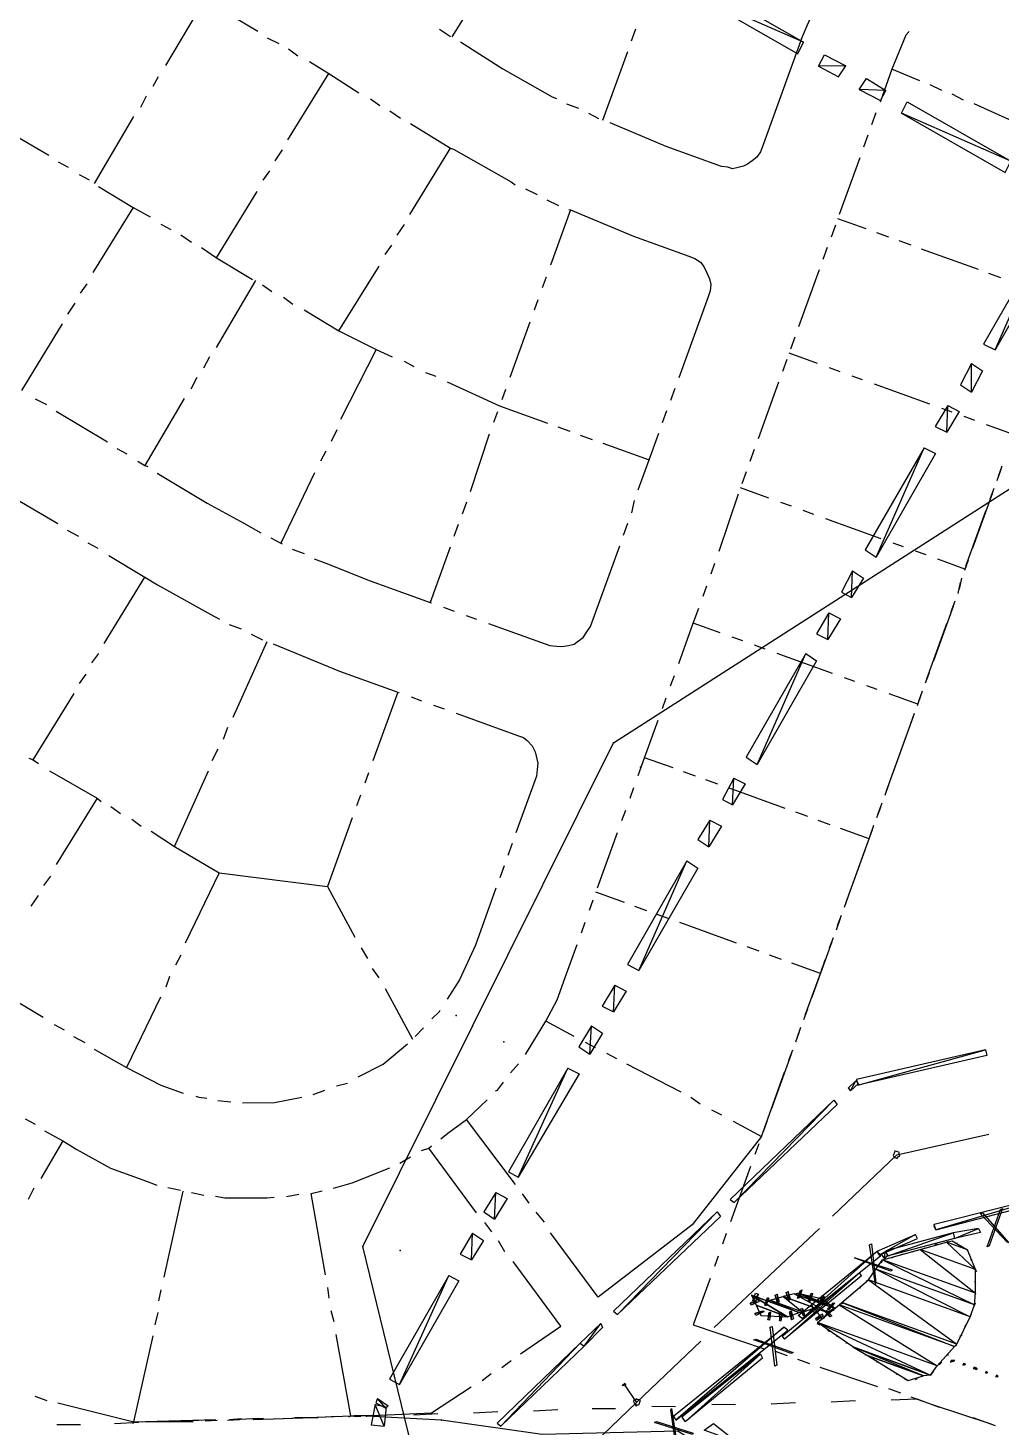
# Model space of a CAD drawing. Header units: feet. Extents: x 2484883 to 2491360, y 414166 to 419420.
# Drawn here: x 2488284 to 2488976, y 415565 to 416560 of the extents above; entities that cross this region are included whole.
import ezdxf

# ---------------------------------------------------------------- set-up
doc = ezdxf.new("R2010")
doc.units = ezdxf.units.FT
for name, color, linetype in [('CLEARING_LIMITS', 4, 'Continuous'), ('EXISTING_DETAIL', 9, 'Continuous'), ('LANDSCAPE_POND', 6, 'Continuous'), ('SANITARY_ALIGN', 1, 'Continuous'), ('SANITARY_CLEAR_ZONE', 6, 'Continuous'), ('SANITARY_OFFSET', 6, 'Continuous'), ('SILT_FENCE', 3, 'Continuous'), ('SILT_POINTS', 2, 'Continuous'), ('SITE_BASE', 8, 'Continuous'), ('WETLAND_EXPANSION', 1, 'Continuous'), ('WETLANDS', 5, 'Continuous')]:
    doc.layers.add(name, color=color, linetype=linetype)

msp = doc.modelspace()

# ---------------------------------------------------------------- linework, layer by layer
at = {"layer": 'CLEARING_LIMITS'}
for points in [[(2488835.84, 416550.32), (2488757.99, 416584.48), (2488762.13, 416592.61), (2488835.84, 416550.32)], [(2488831.7, 416542.19), (2488835.84, 416550.32), (2488757.99, 416584.48), (2488831.7, 416542.19)], [(2488865.83, 416533.46), (2488846.51, 416533.23), (2488850.65, 416541.36), (2488865.83, 416533.46)], [(2488860.63, 416525.72), (2488865.83, 416533.46), (2488846.51, 416533.23), (2488860.63, 416525.72)], [(2488894.37, 416515.93), (2488875.43, 416516.76), (2488880.63, 416524.5), (2488894.37, 416515.93)], [(2488890.62, 416508.87), (2488894.37, 416515.93), (2488875.43, 416516.76), (2488890.62, 416508.87)], [(2488983.27, 416465.74), (2488905.42, 416499.91), (2488909.56, 416508.03), (2488983.27, 416465.74)], [(2488979.13, 416457.62), (2488983.27, 416465.74), (2488905.42, 416499.91), (2488979.13, 416457.62)], [(2488963.9, 416335.63), (2488972.02, 416331.49), (2489006.18, 416409.35), (2488963.9, 416335.63)], [(2488972.02, 416331.49), (2489006.18, 416409.35), (2489014.31, 416405.21), (2488972.02, 416331.49)], [(2488947.42, 416306.71), (2488955.16, 416301.51), (2488955.32, 416321.9), (2488947.42, 416306.71)], [(2488955.16, 416301.51), (2488955.32, 416321.9), (2488963.06, 416316.69), (2488955.16, 416301.51)], [(2488929.5, 416277.11), (2488937.63, 416272.97), (2488938.46, 416291.91), (2488929.5, 416277.11)], [(2488937.63, 416272.97), (2488938.46, 416291.91), (2488946.59, 416287.77), (2488937.63, 416272.97)], [(2488879.7, 416189.27), (2488887.44, 416184.06), (2488921.61, 416261.92), (2488879.7, 416189.27)], [(2488887.44, 416184.06), (2488921.61, 416261.92), (2488929.73, 416257.78), (2488887.44, 416184.06)], [(2488862.85, 416159.28), (2488869.91, 416155.52), (2488870.74, 416174.47), (2488862.85, 416159.28)], [(2488869.91, 416155.52), (2488870.74, 416174.47), (2488878.48, 416169.26), (2488869.91, 416155.52)], [(2488844.93, 416129.68), (2488853.05, 416125.54), (2488853.89, 416144.48), (2488844.93, 416129.68)], [(2488853.05, 416125.54), (2488853.89, 416144.48), (2488862.01, 416140.34), (2488853.05, 416125.54)], [(2488795.13, 416041.84), (2488802.87, 416036.63), (2488837.42, 416115.55), (2488795.13, 416041.84)], [(2488802.87, 416036.63), (2488837.42, 416115.55), (2488845.16, 416110.35), (2488802.87, 416036.63)], [(2488778.27, 416011.85), (2488785.33, 416008.09), (2488786.17, 416027.04), (2488778.27, 416011.85)], [(2488785.33, 416008.09), (2488786.17, 416027.04), (2488794.29, 416022.9), (2488785.33, 416008.09)], [(2488760.73, 415983.31), (2488768.48, 415978.11), (2488769.31, 415997.05), (2488760.73, 415983.31)], [(2488768.48, 415978.11), (2488769.31, 415997.05), (2488777.44, 415992.91), (2488768.48, 415978.11)], [(2488710.55, 415894.41), (2488718.68, 415890.27), (2488752.84, 415968.12), (2488710.55, 415894.41)], [(2488718.68, 415890.27), (2488752.84, 415968.12), (2488760.58, 415962.92), (2488718.68, 415890.27)], [(2488692.63, 415864.8), (2488700.76, 415860.66), (2488701.59, 415879.61), (2488692.63, 415864.8)], [(2488700.76, 415860.66), (2488701.59, 415879.61), (2488709.72, 415875.47), (2488700.76, 415860.66)], [(2488676.16, 415835.88), (2488683.9, 415830.68), (2488685.12, 415850.68), (2488676.16, 415835.88)], [(2488683.9, 415830.68), (2488685.12, 415850.68), (2488692.86, 415845.48), (2488683.9, 415830.68)], [(2488625.97, 415746.98), (2488633.03, 415743.22), (2488668.26, 415820.69), (2488625.97, 415746.98)], [(2488633.03, 415743.22), (2488668.26, 415820.69), (2488676.39, 415816.55), (2488633.03, 415743.22)], [(2488608.44, 415718.44), (2488616.18, 415713.23), (2488617.01, 415732.18), (2488608.44, 415718.44)], [(2488616.18, 415713.23), (2488617.01, 415732.18), (2488625.14, 415728.04), (2488616.18, 415713.23)], [(2488591.58, 415688.45), (2488599.71, 415684.31), (2488600.54, 415703.25), (2488591.58, 415688.45)], [(2488599.71, 415684.31), (2488600.54, 415703.25), (2488608.28, 415698.05), (2488599.71, 415684.31)], [(2488541.4, 415599.55), (2488548.46, 415595.79), (2488583.69, 415673.26), (2488541.4, 415599.55)], [(2488548.46, 415595.79), (2488583.69, 415673.26), (2488590.75, 415669.51), (2488548.46, 415595.79)], [(2488531.67, 415582.62), (2488538.73, 415578.86), (2488532.82, 415585.81), (2488531.67, 415582.62)], [(2488538.73, 415578.86), (2488532.82, 415585.81), (2488540.56, 415580.61), (2488538.73, 415578.86)], [(2488528.41, 415566.96), (2488537.69, 415566.01), (2488531.28, 415581.56), (2488528.41, 415566.96)], [(2488537.69, 415566.01), (2488531.28, 415581.56), (2488539.11, 415579.93), (2488537.69, 415566.01)]]:
    msp.add_lwpolyline(points, dxfattribs=at)
at = {"layer": 'EXISTING_DETAIL'}
for p, q in [((2488614.94, 416601.33), (2488585.84, 416554.11)), ((2488382.45, 416533.83), (2488410.49, 416581.43)), ((2488411.17, 416579.98), (2488447.83, 416558.31)), ((2488577.03, 416559.7), (2488584.77, 416554.5)), ((2488713.5, 416551.26), (2488716.58, 416559.77)), ((2488454.51, 416553.49), (2488462.63, 416549.35)), ((2488469.7, 416545.59), (2488476.37, 416540.77)), ((2488693.12, 416494.88), (2488710.81, 416543.81)), ((2488918.52, 416522.83), (2488898.69, 416531.2)), ((2488373.49, 416519.03), (2488377.25, 416526.09)), ((2488469.14, 416480.84), (2488498.24, 416528.05)), ((2488934.09, 416516), (2488925.97, 416520.14)), ((2488364.53, 416504.23), (2488368.67, 416512.35)), ((2488527.84, 416510.13), (2488534.52, 416505.31)), ((2488949.66, 416509.17), (2488941.54, 416513.31)), ((2488541.58, 416501.56), (2488549.32, 416496.35)), ((2488667.29, 416506.62), (2488675.8, 416503.54)), ((2488682.86, 416499.79), (2488689.93, 416496.03)), ((2488884.46, 416491.85), (2488887.54, 416500.36)), ((2488996.38, 416488.67), (2488957.11, 416506.48)), ((2488331.68, 416449.96), (2488359.71, 416497.55)), ((2488878.69, 416475.89), (2488881.77, 416484.4)), ((2488460.18, 416466.04), (2488465.38, 416473.78)), ((2488555.82, 416427.85), (2488584.92, 416475.06)), ((2488305.95, 416465.27), (2488313.01, 416461.52)), ((2488861.39, 416428.02), (2488876, 416468.45)), ((2488320.75, 416456.31), (2488327.81, 416452.56)), ((2488451.6, 416452.3), (2488456.42, 416458.98)), ((2488418.36, 416396.96), (2488447.46, 416444.18)), ((2488638.22, 416446.17), (2488646.34, 416442.03)), ((2488359.16, 416432.8), (2488330.44, 416386.66)), ((2488653.41, 416438.27), (2488661.53, 416434.13)), ((2488670.04, 416431.06), (2488655.81, 416391.7)), ((2488378.89, 416420.86), (2488385.95, 416417.1)), ((2488546.86, 416413.05), (2488552.07, 416420.79)), ((2488855.62, 416412.07), (2488858.7, 416420.58)), ((2488880.44, 416417.53), (2488860.23, 416424.83)), ((2488393.02, 416413.35), (2488400.76, 416408.14)), ((2488896.4, 416411.76), (2488887.89, 416414.83)), ((2488538.29, 416399.31), (2488543.11, 416405.99)), ((2488849.85, 416396.11), (2488852.93, 416404.62)), ((2488912.36, 416405.99), (2488903.85, 416409.07)), ((2488960.22, 416388.68), (2488919.8, 416403.3)), ((2488446.23, 416380.88), (2488418.19, 416333.28)), ((2488652.73, 416383.19), (2488650.04, 416375.74)), ((2488832.54, 416348.25), (2488847.16, 416388.67)), ((2488976.18, 416382.91), (2488967.67, 416385.99)), ((2488326.3, 416378.53), (2488321.48, 416371.85)), ((2488451.16, 416377.89), (2488457.84, 416373.07)), ((2488317.73, 416364.79), (2488312.52, 416357.05)), ((2488465.96, 416368.93), (2488472.64, 416364.11)), ((2488646.97, 416367.23), (2488644.27, 416359.79)), ((2488641.2, 416351.28), (2488626.97, 416311.92)), ((2488308.77, 416349.99), (2488279.67, 416302.78)), ((2488826.77, 416332.29), (2488829.85, 416340.8)), ((2488531.94, 416331.85), (2488506.71, 416282.03)), ((2488413.37, 416326.6), (2488409.23, 416318.48)), ((2488551.76, 416323.48), (2488558.82, 416319.72)), ((2488821.01, 416316.33), (2488824.08, 416324.84)), ((2488845.83, 416321.79), (2488825.62, 416329.1)), ((2488404.41, 416311.8), (2488400.27, 416303.68)), ((2488566.95, 416315.58), (2488574.39, 416312.89)), ((2488861.79, 416316.02), (2488854.34, 416318.72)), ((2488877.74, 416310.25), (2488870.3, 416312.95)), ((2488623.89, 416303.41), (2488621.2, 416295.96)), ((2488741.41, 416295.8), (2488744.49, 416304.31)), ((2488803.7, 416268.47), (2488818.31, 416308.89)), ((2488925.61, 416292.95), (2488886.25, 416307.18)), ((2488289.54, 416296.81), (2488297.66, 416292.66)), ((2488395.45, 416297), (2488367.42, 416249.4)), ((2488304.34, 416287.85), (2488341, 416266.17)), ((2488618.12, 416287.45), (2488615.43, 416280.01)), ((2488735.64, 416279.84), (2488738.72, 416288.35)), ((2488941.57, 416287.18), (2488934.12, 416289.87)), ((2488957.52, 416281.41), (2488950.07, 416284.1)), ((2488504.02, 416274.59), (2488499.88, 416266.46)), ((2488612.35, 416271.5), (2488598.8, 416230.69)), ((2488661.14, 416276.71), (2488669.65, 416273.63)), ((2488677.1, 416270.94), (2488685.61, 416267.86)), ((2488985.18, 416271.41), (2488966.03, 416278.33)), ((2488347.68, 416261.35), (2488354.74, 416257.59)), ((2488693.06, 416265.17), (2488726.03, 416253.25)), ((2488797.93, 416252.51), (2488801.01, 416261.02)), ((2488496.12, 416259.4), (2488492.36, 416252.34)), ((2488488.22, 416244.21), (2488464.06, 416194.01)), ((2488792.16, 416236.56), (2488795.24, 416245.07)), ((2488975.95, 416245.88), (2488973.25, 416238.43)), ((2488974.41, 416241.63), (2488977.1, 416249.07)), ((2488811.22, 416226.06), (2488791.01, 416233.37)), ((2488968.64, 416225.67), (2488971.33, 416233.12)), ((2488596.11, 416223.25), (2488593.03, 416214.74)), ((2488713.63, 416215.64), (2488715.65, 416224.53)), ((2488775.92, 416188.3), (2488789.47, 416229.11)), ((2488827.17, 416220.29), (2488819.73, 416222.98)), ((2488970.18, 416229.93), (2488955.95, 416190.57)), ((2488843.13, 416214.52), (2488835.68, 416217.21)), ((2488891, 416197.21), (2488851.64, 416211.44)), ((2488951.33, 416177.8), (2488965.56, 416217.16)), ((2488312.23, 416203.21), (2488320.35, 416199.07)), ((2488590.34, 416207.29), (2488587.26, 416198.78)), ((2488707.86, 416199.68), (2488710.94, 416208.19)), ((2488327.03, 416194.25), (2488334.09, 416190.49)), ((2488584.57, 416191.34), (2488570.34, 416151.98)), ((2488906.95, 416191.44), (2488899.51, 416194.14)), ((2488472.18, 416189.87), (2488480.69, 416186.8)), ((2488922.91, 416185.68), (2488915.46, 416188.37)), ((2488950.56, 416175.68), (2488931.42, 416182.6)), ((2488952.87, 416182.06), (2488950.18, 416174.61)), ((2488770.15, 416172.35), (2488772.84, 416179.79)), ((2488338.47, 416122.76), (2488367.56, 416169.97)), ((2488764.38, 416156.39), (2488767.07, 416163.84)), ((2488947.1, 416166.1), (2488945.47, 416158.27)), ((2488946.63, 416161.46), (2488948.26, 416169.29)), ((2488940.86, 416145.51), (2488943.55, 416152.95)), ((2488579.91, 416148.52), (2488587.36, 416145.82)), ((2488595.87, 416142.75), (2488603.32, 416140.06)), ((2488942.4, 416149.76), (2488928.17, 416110.4)), ((2488427.54, 416136.25), (2488436.05, 416133.18)), ((2488776.6, 416130.32), (2488757.46, 416137.25)), ((2488923.55, 416097.64), (2488937.78, 416137)), ((2488430.17, 416070.35), (2488454.43, 416124.13)), ((2488443.11, 416129.42), (2488451.24, 416125.28)), ((2488792.56, 416124.55), (2488785.11, 416127.25)), ((2488808.51, 416118.79), (2488801.07, 416121.48)), ((2488329.89, 416109.02), (2488334.71, 416115.69)), ((2488856.38, 416101.48), (2488817.02, 416115.71)), ((2488925.09, 416101.9), (2488922.4, 416094.45)), ((2488320.93, 416094.21), (2488325.75, 416100.89)), ((2488741.3, 416092.57), (2488744, 416100.02)), ((2488872.34, 416095.71), (2488864.89, 416098.4)), ((2488888.29, 416089.94), (2488880.85, 416092.63)), ((2488288.08, 416039.94), (2488317.17, 416087.15)), ((2488547.26, 416088.16), (2488529.57, 416039.22)), ((2488556.84, 416084.69), (2488564.28, 416082)), ((2488735.53, 416076.61), (2488738.23, 416084.06)), ((2488917.01, 416079.56), (2488896.8, 416086.86)), ((2488919.32, 416085.94), (2488916.63, 416078.49)), ((2488917.78, 416081.68), (2488920.47, 416089.13)), ((2488572.79, 416078.93), (2488580.24, 416076.23)), ((2488912.01, 416065.73), (2488914.71, 416073.17)), ((2488423.34, 416054.78), (2488426.42, 416063.29)), ((2488913.55, 416069.98), (2488899.32, 416030.63)), ((2488894.71, 416017.86), (2488908.94, 416057.22)), ((2488415.44, 416039.6), (2488419.58, 416047.72)), ((2488388.5, 415978.37), (2488412.75, 416032.15)), ((2488743.05, 416034.2), (2488722.84, 416041.51)), ((2488526.5, 416030.72), (2488523.8, 416023.27)), ((2488759.01, 416028.44), (2488750.5, 416031.51)), ((2488774.96, 416022.67), (2488766.46, 416025.74)), ((2488896.25, 416022.12), (2488893.55, 416014.67)), ((2488333.55, 416012.68), (2488304.45, 415965.46)), ((2488520.73, 416014.76), (2488518.04, 416007.31)), ((2488712.46, 416012.79), (2488715.15, 416020.24)), ((2488822.83, 416005.36), (2488782.41, 416019.97)), ((2488343.41, 416006.7), (2488350.09, 416001.88)), ((2488706.69, 415996.84), (2488709.38, 416004.28)), ((2488838.79, 415999.59), (2488830.28, 416002.67)), ((2488890.48, 416006.16), (2488887.78, 415998.71)), ((2488888.94, 416001.91), (2488891.63, 416009.35)), ((2488358.22, 415997.74), (2488364.89, 415992.92)), ((2488854.74, 415993.82), (2488846.23, 415996.9)), ((2488883.17, 415985.95), (2488885.86, 415993.4)), ((2488689.38, 415948.97), (2488703.61, 415988.33)), ((2488882.4, 415983.82), (2488862.19, 415991.13)), ((2488884.71, 415990.21), (2488870.48, 415950.85)), ((2488628.64, 415980.55), (2488625.56, 415972.05)), ((2488865.86, 415938.08), (2488880.09, 415977.44)), ((2488622.87, 415964.6), (2488619.79, 415956.09)), ((2488300.31, 415957.34), (2488295.49, 415950.66)), ((2488420.23, 415959.69), (2488497.27, 415949.87)), ((2488291.73, 415943.6), (2488286.53, 415935.86)), ((2488708.44, 415938.47), (2488688.23, 415945.78)), ((2488867.4, 415942.34), (2488864.71, 415934.89)), ((2488683.61, 415933.01), (2488686.31, 415940.46)), ((2488724.4, 415932.7), (2488715.89, 415935.78)), ((2488677.85, 415917.06), (2488680.54, 415924.5)), ((2488740.35, 415926.93), (2488731.84, 415930.01)), ((2488788.22, 415909.63), (2488747.8, 415924.24)), ((2488861.63, 415926.38), (2488858.94, 415918.94)), ((2488860.09, 415922.13), (2488862.79, 415929.57)), ((2488854.32, 415906.17), (2488857.02, 415913.62)), ((2488521.22, 415906.33), (2488525.68, 415898.71)), ((2488804.17, 415903.86), (2488795.66, 415906.93)), ((2488855.86, 415910.43), (2488841.63, 415871.07)), ((2488392.99, 415900.98), (2488389.23, 415893.92)), ((2488820.13, 415898.09), (2488811.62, 415901.16)), ((2488847.79, 415888.09), (2488827.58, 415895.4)), ((2488385.09, 415885.79), (2488382.4, 415878.34)), ((2488529.07, 415891.47), (2488533.92, 415884.9)), ((2488259.67, 415878.22), (2488295.27, 415856.92)), ((2488538.37, 415877.28), (2488557.86, 415841.36)), ((2488378.64, 415871.28), (2488354.48, 415821.08)), ((2488672.76, 415843.12), (2488652.64, 415854)), ((2488838.56, 415862.56), (2488835.86, 415855.11)), ((2488303.01, 415851.72), (2488310.08, 415847.96)), ((2488316.75, 415843.14), (2488324.88, 415839)), ((2488559.7, 415843.11), (2488565.58, 415849.4)), ((2488832.79, 415846.6), (2488830.09, 415839.16)), ((2488831.25, 415842.35), (2488833.94, 415849.8)), ((2488687.95, 415835.23), (2488680.89, 415838.98)), ((2488825.48, 415826.39), (2488828.17, 415833.84)), ((2488627.39, 415817.43), (2488633.27, 415823.72)), ((2488703.14, 415827.33), (2488696.07, 415831.08)), ((2488748.7, 415803.64), (2488710.2, 415823.57)), ((2488827.02, 415830.65), (2488812.79, 415791.29)), ((2488487.1, 415802), (2488495.41, 415805.01)), ((2488503.71, 415808.02), (2488511.63, 415809.97)), ((2488419.37, 415797.62), (2488428.65, 415796.67)), ((2488762.43, 415795.06), (2488755.76, 415799.88)), ((2488282.36, 415784.62), (2488289.42, 415780.86)), ((2488631.11, 415737.9), (2488596.14, 415784.23)), ((2488777.62, 415787.17), (2488770.56, 415790.92)), ((2488809.71, 415782.78), (2488807.02, 415775.34)), ((2488309.16, 415768.91), (2488293.45, 415742.12)), ((2488603.41, 415717.85), (2488569.51, 415763.79)), ((2488803.94, 415766.83), (2488801.25, 415759.38)), ((2488548.85, 415753.21), (2488556.47, 415757.67)), ((2488798.17, 415750.87), (2488783.94, 415711.51)), ((2488288.64, 415735.44), (2488284.49, 415727.31)), ((2488383.82, 415735.9), (2488392.72, 415733.89)), ((2488381.14, 415671.93), (2488394.84, 415733.12)), ((2488400.55, 415732.26), (2488409.44, 415730.25)), ((2488468.1, 415729.49), (2488477.08, 415731.05)), ((2488640.8, 415724.78), (2488635.96, 415731.34)), ((2488651.55, 415711.27), (2488645.64, 415718.22)), ((2488614.17, 415704.34), (2488609.32, 415710.9)), ((2488623.47, 415690.15), (2488619.01, 415697.78)), ((2488780.87, 415703), (2488778.17, 415695.56)), ((2488775.1, 415687.05), (2488772.41, 415679.6)), ((2488498.48, 415657.16), (2488497.6, 415664.7)), ((2488377.49, 415655.2), (2488379.12, 415663.03)), ((2488374.92, 415638.09), (2488376.93, 415646.99)), ((2488501.99, 415640.26), (2488500.04, 415648.18)), ((2488815.62, 415619.48), (2488824.13, 415616.4)), ((2488621.4, 415607.91), (2488627.96, 415612.75)), ((2488831.57, 415613.71), (2488840.08, 415610.63)), ((2488847.53, 415607.94), (2488888.33, 415594.39)), ((2488607.21, 415598.61), (2488613.77, 415603.45)), ((2488289.2, 415587.3), (2488297.71, 415584.22)), ((2488896.16, 415592.76), (2488904.67, 415589.68)), ((2488912.12, 415586.99), (2488920.63, 415583.91)), ((2488928.07, 415581.22), (2488968.88, 415567.67)), ((2488359.58, 415569.06), (2488401.81, 415569.43)), ((2488410.41, 415569.93), (2488419.01, 415570.43)), ((2488426.16, 415570.25), (2488434.76, 415570.75)), ((2488427.61, 415570.93), (2488436.21, 415571.43)), ((2488443.36, 415571.25), (2488451.96, 415571.75)), ((2488444.43, 415570.86), (2488487.04, 415572.29)), ((2488495.64, 415572.79), (2488504.24, 415573.29)), ((2488512.45, 415572.73), (2488513.9, 415573.41)), ((2488518.54, 415572.93), (2488521.05, 415573.23))]:
    msp.add_line(p, q, dxfattribs=at)
for points in [[(2488855.28, 416597.42), (2488851.91, 416591.42), (2488842.86, 416573.04), (2488834.87, 416554.28), (2488806.41, 416475.57), (2488805.26, 416472.37), (2488802.65, 416468.5), (2488799.37, 416466.08), (2488796.09, 416463.66), (2488793.2, 416462.3), (2488789.24, 416461.33), (2488785.28, 416460.36), (2488782.08, 416461.51), (2488777.44, 416461.98), (2488738.09, 416476.21), (2488698.44, 416492.96)], [(2488591.84, 416550.74), (2488622.12, 416531.37), (2488657.04, 416511.53), (2488660.23, 416510.38)], [(2488910.82, 416558.09), (2488908.6, 416555.29), (2488898.69, 416531.2), (2488890.23, 416507.8)], [(2488484.5, 416536.63), (2488498.24, 416528.05), (2488519.71, 416514.27)], [(2488262.6, 416491.77), (2488272.47, 416485.8), (2488299.27, 416470.09)], [(2488556.38, 416492.6), (2488584.92, 416475.06), (2488587.05, 416474.29), (2488627.97, 416451.08), (2488630.77, 416448.86)], [(2488334.49, 416447.74), (2488359.16, 416432.8), (2488371.15, 416426.06)], [(2488668.98, 416431.44), (2488670.04, 416431.06), (2488715.01, 416412.39), (2488754.37, 416398.16), (2488758.62, 416396.62), (2488762.49, 416394.02), (2488764.92, 416390.74), (2488766.95, 416386.39), (2488768.99, 416382.05), (2488769.96, 416378.09), (2488769.49, 416373.45), (2488767.95, 416369.19), (2488747.18, 416311.75)], [(2488407.82, 416404.39), (2488418.36, 416396.96), (2488444.1, 416381.65)], [(2488480.76, 416359.97), (2488505.43, 416345.04), (2488534.15, 416391.19)], [(2488505.43, 416345.04), (2488531.94, 416331.85), (2488543.25, 416326.55)], [(2488582.52, 416308.75), (2488619.66, 416291.71), (2488653.7, 416279.4)], [(2488718.34, 416231.98), (2488726.03, 416253.25), (2488732.95, 416272.4)], [(2488362.48, 416252.39), (2488367.42, 416249.4), (2488369.54, 416248.63)], [(2488376.22, 416243.81), (2488411.82, 416222.52), (2488437.94, 416208.27), (2488449.94, 416201.53)], [(2488268.88, 416229.7), (2488279.82, 416223.34), (2488305.55, 416208.03)], [(2488457, 416197.77), (2488464.06, 416194.01), (2488465.12, 416193.63)], [(2488611.83, 416136.98), (2488655.44, 416121.21), (2488660.08, 416120.74), (2488663.65, 416120.65), (2488668.68, 416121.23), (2488672.64, 416122.21), (2488675.92, 416124.63), (2488679.2, 416127.05), (2488681.8, 416130.92), (2488684.4, 416134.79), (2488705.17, 416192.23)], [(2488341.83, 416185.29), (2488367.56, 416169.97), (2488376.37, 416164.38), (2488414.48, 416143.38), (2488420.48, 416140.01)], [(2488487.76, 416183.04), (2488496.27, 416179.96), (2488527.79, 416167.36), (2488570.34, 416151.98), (2488571.4, 416151.59)], [(2488747.07, 416108.53), (2488757.46, 416137.25), (2488761.3, 416147.88)], [(2488458.68, 416122.59), (2488505.78, 416103.16), (2488547.26, 416088.16), (2488548.33, 416087.77)], [(2488588.75, 416073.16), (2488632.36, 416057.39), (2488636.62, 416055.85), (2488639.42, 416053.63), (2488642.91, 416049.97), (2488644.95, 416045.62), (2488645.92, 416041.66), (2488646.89, 416037.7), (2488646.42, 416033.06), (2488645.94, 416028.42), (2488631.33, 415988)], [(2488718.23, 416028.75), (2488722.84, 416041.51), (2488732.46, 416068.11)], [(2488284.89, 416041.1), (2488288.08, 416039.94), (2488291.95, 416037.34)], [(2488299.69, 416032.14), (2488333.55, 416012.68), (2488336.35, 416010.46)], [(2488514.96, 415998.8), (2488497.27, 415949.87), (2488516.76, 415913.96)], [(2488371.95, 415989.17), (2488388.5, 415978.37), (2488420.23, 415959.69), (2488396.07, 415909.49)], [(2488617.1, 415948.64), (2488602.48, 415908.22), (2488591.13, 415883.46), (2488582.55, 415869.72)], [(2488638.09, 415830.4), (2488652.64, 415854), (2488660.54, 415869.19), (2488666.31, 415885.15), (2488674.77, 415908.55)], [(2488837.02, 415858.3), (2488847.79, 415888.09), (2488851.25, 415897.66)], [(2488571.46, 415855.69), (2488576.96, 415860.92), (2488577.35, 415861.98)], [(2488331.55, 415834.18), (2488354.48, 415821.08), (2488378.86, 415808.66), (2488394.81, 415802.89)], [(2488519.26, 415814.43), (2488537.02, 415823.64), (2488554.2, 415837.88)], [(2488785.75, 415783.03), (2488805.87, 415772.14), (2488822.4, 415817.88)], [(2488616.69, 415804.46), (2488618.14, 415805.14), (2488622.57, 415810.75)], [(2488403.71, 415800.88), (2488405.83, 415800.11), (2488411.54, 415799.25)], [(2488436.86, 415796.11), (2488459.76, 415796.25), (2488479.18, 415800.05)], [(2488577.9, 415770.37), (2488583.02, 415774.54), (2488596.14, 415784.23), (2488610.8, 415798.17)], [(2488296.1, 415776.04), (2488309.16, 415768.91), (2488319.03, 415762.94), (2488343.02, 415749.46), (2488368.54, 415740.22), (2488375.99, 415737.53)], [(2488564.1, 415762.13), (2488569.51, 415763.79), (2488571.34, 415765.53)], [(2488805.87, 415772.14), (2488756.7, 415709.34), (2488689.92, 415657.71), (2488656.01, 415703.64)], [(2488501.53, 415735.44), (2488514.86, 415739.04), (2488541.6, 415749.82)], [(2488496.03, 415673.68), (2488485.68, 415731.55), (2488493.61, 415733.5)], [(2488417.66, 415729.68), (2488424.42, 415728.44), (2488454.48, 415728.4), (2488459.5, 415728.99)], [(2488634.52, 415617.6), (2488663.28, 415637.27), (2488629.38, 415683.2)], [(2488769.33, 415671.09), (2488757.41, 415638.12), (2488807.79, 415621.1)], [(2488305.54, 415582.59), (2488359.58, 415569.06), (2488373.29, 415630.26)], [(2488460.18, 415571.18), (2488513.9, 415573.41), (2488518.54, 415572.93), (2488513.9, 415573.41), (2488503.55, 415631.27)], [(2488529.65, 415573.72), (2488571.2, 415575.54), (2488599.58, 415594.15)], [(2488359.2, 415568), (2488359.58, 415569.06), (2488417.95, 415570.81)]]:
    msp.add_lwpolyline(points, dxfattribs=at)
at = {"layer": 'LANDSCAPE_POND'}
msp.add_line((2488929.78, 415705.69), (2488928.42, 415708.59), dxfattribs=at)
for points in [[(2488873.44, 415812.66), (2488874.41, 415808.7), (2488965.2, 415833.61), (2488873.44, 415812.66)], [(2488874.41, 415808.7), (2488965.2, 415833.61), (2488966.18, 415829.65), (2488874.41, 415808.7)], [(2488867.55, 415806.37), (2488869.3, 415804.54), (2488873.05, 415811.6), (2488867.55, 415806.37)], [(2488869.3, 415804.54), (2488873.05, 415811.6), (2488874.8, 415809.77), (2488869.3, 415804.54)], [(2488783.62, 415727.26), (2488786.43, 415725.05), (2488857.33, 415798.04), (2488783.62, 415727.26)], [(2488786.43, 415725.05), (2488857.33, 415798.04), (2488859.75, 415794.76), (2488786.43, 415725.05)], [(2489026.75, 415734.38), (2488929.78, 415705.69), (2488928.81, 415709.65), (2489026.75, 415734.38)], [(2489026.66, 415730.8), (2489026.75, 415734.38), (2488929.78, 415705.69), (2489026.66, 415730.8)], [(2488700.76, 415647.77), (2488703.57, 415645.56), (2488774.46, 415718.55), (2488700.76, 415647.77)], [(2488703.57, 415645.56), (2488774.46, 415718.55), (2488776.88, 415715.27), (2488703.57, 415645.56)], [(2488915.39, 415702.48), (2488889.61, 415687.74), (2488888.25, 415690.64), (2488915.39, 415702.48)], [(2488916.74, 415699.58), (2488915.39, 415702.48), (2488889.61, 415687.74), (2488916.74, 415699.58)], [(2488888.25, 415690.64), (2488834.8, 415642.61), (2488832, 415644.82), (2488888.25, 415690.64)], [(2488890.67, 415687.36), (2488888.25, 415690.64), (2488834.8, 415642.61), (2488890.67, 415687.36)], [(2488676.93, 415625.12), (2488679.74, 415622.9), (2488691.59, 415639.06), (2488676.93, 415625.12)], [(2488679.74, 415622.9), (2488691.59, 415639.06), (2488692.95, 415636.16), (2488679.74, 415622.9)], [(2488821.77, 415636.5), (2488744.97, 415570.45), (2488743.61, 415573.34), (2488821.77, 415636.5)], [(2488824.58, 415634.28), (2488821.77, 415636.5), (2488744.97, 415570.45), (2488824.58, 415634.28)], [(2488617.89, 415568.28), (2488620.7, 415566.06), (2488676.93, 415625.12), (2488617.89, 415568.28)], [(2488620.7, 415566.06), (2488676.93, 415625.12), (2488679.74, 415622.9), (2488620.7, 415566.06)]]:
    msp.add_lwpolyline(points, dxfattribs=at)
at = {"layer": 'SANITARY_ALIGN'}
msp.add_lwpolyline([(2488731.57, 415172.23), (2488612.21, 415326.01), (2488522.51, 415693.97), (2488600.4, 415850.52), (2488700.7, 416052.09), (2488982.73, 416232.99), (2489221, 416281.1), (2489387.17, 416420.77), (2489460.45, 416574.9), (2489463.61, 416788.53), (2489660.63, 416805.28), (2489897.11, 416805.23)], dxfattribs=at)
for p in [(2488700.7, 416052.09, 827.53), (2488588.74, 415858.26), (2488600.4, 415850.52, 826.98), (2488522.51, 415693.97, 826.38)]:
    msp.add_point(p, dxfattribs=at)
at = {"layer": 'SANITARY_CLEAR_ZONE'}
for points in [[(2488981.79, 415696.51), (2488980.72, 415696.89), (2488961.55, 415717.06), (2488963, 415717.74), (2488981.79, 415696.51)], [(2488966.33, 415693.68), (2488975.95, 415720.27), (2488977.39, 415720.95), (2488967.78, 415694.36), (2488966.33, 415693.68)], [(2488894.34, 415690.84), (2488895.31, 415686.88), (2488942.25, 415703.59), (2488894.34, 415690.84)], [(2488895.31, 415686.88), (2488942.25, 415703.59), (2488943.22, 415699.63), (2488895.31, 415686.88)], [(2488942.25, 415703.59), (2488943.22, 415699.63), (2488960.22, 415706.71), (2488942.25, 415703.59)], [(2488943.22, 415699.63), (2488960.22, 415706.71), (2488961.58, 415703.82), (2488943.22, 415699.63)], [(2488886.94, 415667.06), (2488882.64, 415695.07), (2488884.09, 415695.75), (2488887.33, 415668.12), (2488886.94, 415667.06)], [(2488899, 415677.13), (2488872.03, 415685.68), (2488897.56, 415676.45), (2488899, 415677.13)], [(2488891.06, 415688.42), (2488893.48, 415685.14), (2488893.96, 415689.78), (2488891.06, 415688.42)], [(2488893.48, 415685.14), (2488893.96, 415689.78), (2488895.7, 415687.94), (2488893.48, 415685.14)], [(2488820.53, 415629.73), (2488822.27, 415627.9), (2488875.33, 415674.86), (2488820.53, 415629.73)], [(2488822.27, 415627.9), (2488875.33, 415674.86), (2488877.08, 415673.03), (2488822.27, 415627.9)], [(2488815.35, 415608.75), (2488812.11, 415636.38), (2488813.55, 415637.06), (2488816.79, 415609.43), (2488815.35, 415608.75)], [(2488828.47, 415618.44), (2488827.02, 415617.76), (2488800.43, 415627.37), (2488801.88, 415628.05), (2488828.47, 415618.44)], [(2488749.31, 415572.49), (2488751.73, 415569.2), (2488805.18, 415617.23), (2488749.31, 415572.49)], [(2488751.73, 415569.2), (2488805.18, 415617.23), (2488806.54, 415614.34), (2488751.73, 415569.2)], [(2488745.2, 415551.12), (2488741.57, 415577.69), (2488741.96, 415578.75), (2488746.26, 415550.74), (2488745.2, 415551.12)], [(2488757.26, 415561.19), (2488756.87, 415560.13), (2488729.9, 415568.68), (2488731.34, 415569.36), (2488757.26, 415561.19)]]:
    msp.add_lwpolyline(points, dxfattribs=at)
at = {"layer": 'SANITARY_OFFSET'}
for p in [(2488720.01, 416034.78), (2488622.79, 415839.38), (2488548.97, 415691.02)]:
    msp.add_point(p, dxfattribs=at)
at = {"layer": 'SILT_FENCE'}
msp.add_lwpolyline([(2488590.44, 415422.84), (2488581.95, 415453.47), (2488582.7, 415464.25), (2488600.58, 415483.49), (2488782.47, 415404.48), (2488785.04, 415538.18), (2488746.54, 415562.55), (2488650.08, 415560.07), (2488578.39, 415570.3), (2488525.17, 415573.16)], dxfattribs=at)
at = {"layer": 'SILT_POINTS'}
for p in [(2488525.17, 415573.16), (2488578.39, 415570.3)]:
    msp.add_point(p, dxfattribs=at)
at = {"layer": 'SITE_BASE'}
for p, q in [((2488772.39, 415636.31), (2488847.15, 415706.7)), ((2488929.51, 415694.96), (2488930.96, 415695.64)), ((2488937.43, 415696.91), (2488938.88, 415697.59)), ((2488944.58, 415696.73), (2488945.26, 415695.28)), ((2488898.51, 415685.73), (2488899.95, 415686.41)), ((2488905.36, 415688.06), (2488906.81, 415688.74)), ((2488913.28, 415690.01), (2488914.73, 415690.69)), ((2488921.59, 415693.02), (2488922.65, 415692.63)), ((2488951.26, 415691.91), (2488952.32, 415691.53)), ((2488954.65, 415684.67), (2488955.72, 415684.29)), ((2488886.44, 415675.65), (2488886.83, 415676.72)), ((2488891.26, 415682.33), (2488891.65, 415683.4)), ((2488958.05, 415677.43), (2488958.73, 415675.98)), ((2488875.06, 415664.13), (2488876.51, 415664.81)), ((2488880.56, 415669.36), (2488882.01, 415670.04)), ((2488957.48, 415669.21), (2488958.16, 415667.77)), ((2488862.62, 415653), (2488864.06, 415653.68)), ((2488869.56, 415658.91), (2488869.95, 415659.97)), ((2488957.98, 415660.61), (2488957.6, 415659.55)), ((2488850.56, 415642.93), (2488850.94, 415643.99)), ((2488856.05, 415648.15), (2488857.5, 415648.83)), ((2488955.11, 415646.02), (2488954.34, 415643.89)), ((2488847.57, 415637.99), (2488845.44, 415638.76)), ((2488854.25, 415633.17), (2488852.5, 415635.01)), ((2488950.97, 415637.89), (2488950.59, 415636.83)), ((2488861.31, 415629.42), (2488859.18, 415630.19)), ((2488867.98, 415624.6), (2488865.86, 415625.37)), ((2488948.28, 415630.45), (2488946.83, 415629.77)), ((2488874.66, 415619.78), (2488872.92, 415621.61)), ((2488881.72, 415616.02), (2488879.59, 415616.79)), ((2488938.64, 415617.09), (2488938.25, 415616.03)), ((2488944.52, 415623.38), (2488943.07, 415622.71)), ((2488888.4, 415611.2), (2488887.72, 415612.65)), ((2488895.46, 415607.45), (2488894.4, 415607.83)), ((2488902.14, 415602.63), (2488901.46, 415604.07)), ((2488934.2, 415611.48), (2488932.37, 415609.74)), ((2488708.39, 415595.7), (2488717.02, 415582.96)), ((2488909.2, 415598.87), (2488908.13, 415599.25)), ((2488916.73, 415599.75), (2488915.29, 415599.07)), ((2488855.5, 415583.41), (2488872.7, 415584.4)), ((2488558.64, 415574.07), (2488575.84, 415575.07)), ((2488601.26, 415575.5), (2488618.46, 415576.5)), ((2488643.87, 415576.93), (2488661.07, 415577.93)), ((2488685.42, 415578.75), (2488702.24, 415578.68)), ((2488728.04, 415580.18), (2488744.85, 415580.11)), ((2488770.65, 415581.61), (2488787.47, 415581.54)), ((2488812.88, 415581.98), (2488830.08, 415582.97)), ((2488304.79, 415567.22), (2488321.61, 415567.16)), ((2488345.96, 415567.98), (2488363.16, 415568.97)), ((2488388.57, 415569.41), (2488405.77, 415570.41)), ((2488431.19, 415570.84), (2488448.39, 415571.84)), ((2488473.8, 415572.27), (2488490.62, 415572.2)), ((2488516.42, 415573.7), (2488533.23, 415573.63)), ((2488768.46, 415565.56), (2488769.91, 415566.24)), ((2488956.12, 415572.28), (2488972.07, 415566.52))]:
    msp.add_line(p, q, dxfattribs=at)
for points in [[(2488856.32, 415715.41), (2488902.14, 415758.98), (2488967.63, 415773.79)], [(2488904.27, 415758.22), (2488903.59, 415759.66), (2488903.97, 415760.73), (2488902.91, 415761.11), (2488901.85, 415761.5), (2488900.78, 415761.88), (2488900.4, 415760.82), (2488900.01, 415759.75), (2488899.63, 415758.69), (2488900.31, 415757.24), (2488901.37, 415756.86), (2488902.43, 415756.47), (2488902.82, 415757.54), (2488904.27, 415758.22)], [(2488957.8, 415653.46), (2488957.42, 415652.4), (2488957.03, 415651.34)], [(2488650.65, 415519.15), (2488717.02, 415582.96), (2488762.84, 415626.53)], [(2488928.32, 415605.19), (2488926.1, 415602.38), (2488923.59, 415602.09)], [(2488708.01, 415594.64), (2488706.94, 415595.02), (2488708.78, 415596.76), (2488709.46, 415595.31)], [(2488719.14, 415582.19), (2488719.53, 415583.25), (2488719.91, 415584.32), (2488718.85, 415584.7), (2488717.79, 415585.09), (2488716.72, 415585.47), (2488716.34, 415584.41), (2488715.27, 415584.79), (2488714.89, 415583.73), (2488715.57, 415582.28), (2488716.63, 415581.9), (2488716.25, 415580.83), (2488717.31, 415580.45), (2488717.7, 415581.51), (2488718.76, 415581.13), (2488719.14, 415582.19)], [(2488898.11, 415584.84), (2488916.37, 415585.45), (2488932.33, 415579.68)]]:
    msp.add_lwpolyline(points, dxfattribs=at)
at = {"layer": 'WETLAND_EXPANSION'}
for p, q in [((2488848.31, 415653.36), (2488851.3, 415658.29)), ((2488845.03, 415650.94), (2488840.3, 415647.84)), ((2488841.84, 415652.09), (2488843.49, 415646.68))]:
    msp.add_line(p, q, dxfattribs=at)
for points in [[(2488803.66, 415656.27), (2488797.87, 415653.56), (2488804.34, 415654.82), (2488803.66, 415656.27)], [(2488797.87, 415653.56), (2488804.34, 415654.82), (2488798.55, 415652.11), (2488797.87, 415653.56)], [(2488832.77, 415646.95), (2488810.43, 415655.03), (2488798.73, 415659.26), (2488832.77, 415646.95), (2488810.43, 415655.03), (2488832.77, 415646.95), (2488798.73, 415659.26), (2488802.12, 415652.02), (2488824.46, 415643.94), (2488798.73, 415659.26), (2488824.46, 415643.94), (2488802.12, 415652.02), (2488805.52, 415644.78), (2488824.46, 415643.94), (2488832.77, 415646.95)], [(2488803.75, 415659.85), (2488799.7, 415655.3), (2488801.62, 415660.62), (2488803.75, 415659.85)], [(2488801.83, 415654.53), (2488803.75, 415659.85), (2488799.7, 415655.3), (2488801.83, 415654.53)], [(2488811.2, 415657.16), (2488808.21, 415652.22), (2488810.13, 415657.54), (2488811.2, 415657.16)], [(2488809.27, 415651.84), (2488811.2, 415657.16), (2488808.21, 415652.22), (2488809.27, 415651.84)], [(2488811.88, 415655.71), (2488832.77, 415646.95), (2488810.43, 415655.03), (2488811.88, 415655.71)], [(2488821.25, 415658.33), (2488835.28, 415647.25), (2488811.88, 415655.71), (2488821.25, 415658.33)], [(2488835.28, 415647.25), (2488811.88, 415655.71), (2488832.77, 415646.95), (2488835.28, 415647.25)], [(2488816.99, 415659.87), (2488817.2, 415653.78), (2488815.54, 415659.19), (2488816.99, 415659.87)], [(2488818.64, 415654.46), (2488816.99, 415659.87), (2488817.2, 415653.78), (2488818.64, 415654.46)], [(2488843.58, 415650.26), (2488853.16, 415646.8), (2488849.11, 415642.25), (2488843.58, 415650.26), (2488821.25, 415658.33), (2488853.16, 415646.8), (2488829.17, 415660.28), (2488857.89, 415649.9), (2488853.16, 415646.8), (2488829.17, 415660.28), (2488821.25, 415658.33), (2488835.28, 415647.25), (2488843.58, 415650.26)], [(2488824.91, 415661.82), (2488825.12, 415655.73), (2488823.46, 415661.14), (2488824.91, 415661.82)], [(2488826.56, 415656.41), (2488824.91, 415661.82), (2488825.12, 415655.73), (2488826.56, 415656.41)], [(2488831.68, 415660.58), (2488857.89, 415649.9), (2488829.17, 415660.28), (2488831.68, 415660.58)], [(2488833.04, 415657.68), (2488834.96, 415663), (2488831.59, 415657), (2488833.04, 415657.68)], [(2488834.96, 415663), (2488831.59, 415657), (2488833.51, 415662.32), (2488834.96, 415663)], [(2488849.47, 415656.55), (2488855.08, 415652.11), (2488831.68, 415660.58), (2488849.47, 415656.55)], [(2488855.08, 415652.11), (2488831.68, 415660.58), (2488857.89, 415649.9), (2488855.08, 415652.11)], [(2488842.41, 415660.31), (2488839.42, 415655.37), (2488841.34, 415660.69), (2488842.41, 415660.31)], [(2488840.48, 415654.99), (2488842.41, 415660.31), (2488839.42, 415655.37), (2488840.48, 415654.99)], [(2488850.24, 415658.68), (2488847.25, 415653.74), (2488849.17, 415659.06), (2488850.24, 415658.68)], [(2488849.38, 415652.97), (2488850.24, 415658.68), (2488847.25, 415653.74), (2488849.38, 415652.97)], [(2488857.98, 415653.47), (2488852.86, 415649.31), (2488856.91, 415653.86), (2488857.98, 415653.47)], [(2488806.67, 415647.97), (2488801.26, 415646.31), (2488807.74, 415647.58), (2488806.67, 415647.97)], [(2488801.26, 415646.31), (2488807.74, 415647.58), (2488801.94, 415644.87), (2488801.26, 415646.31)], [(2488810.93, 415646.43), (2488810.45, 415641.79), (2488812.38, 415647.11), (2488810.93, 415646.43)], [(2488810.45, 415641.79), (2488812.38, 415647.11), (2488811.52, 415641.4), (2488810.45, 415641.79)], [(2488818.46, 415647.31), (2488818.67, 415641.22), (2488820.59, 415646.54), (2488818.46, 415647.31)], [(2488818.67, 415641.22), (2488820.59, 415646.54), (2488819.73, 415640.84), (2488818.67, 415641.22)], [(2488825.62, 415647.13), (2488827.27, 415641.72), (2488827.06, 415647.81), (2488825.62, 415647.13)], [(2488827.27, 415641.72), (2488827.06, 415647.81), (2488828.72, 415642.4), (2488827.27, 415641.72)], [(2488833.54, 415649.08), (2488835.57, 415644.73), (2488834.98, 415649.76), (2488833.54, 415649.08)], [(2488835.57, 415644.73), (2488834.98, 415649.76), (2488836.64, 415644.35), (2488835.57, 415644.73)], [(2488849.2, 415645.82), (2488844.47, 415642.72), (2488849.88, 415644.37), (2488849.2, 415645.82)], [(2488844.47, 415642.72), (2488849.88, 415644.37), (2488845.15, 415641.27), (2488844.47, 415642.72)], [(2488851.03, 415647.57), (2488854.52, 415643.9), (2488852.48, 415648.24), (2488851.03, 415647.57)], [(2488854.52, 415643.9), (2488852.48, 415648.24), (2488855.96, 415644.58), (2488854.52, 415643.9)], [(2488853.93, 415648.92), (2488857.98, 415653.47), (2488852.86, 415649.31), (2488853.93, 415648.92)], [(2488940.68, 415612.75), (2488940.29, 415611.68), (2488943.19, 415613.04), (2488940.68, 415612.75)], [(2488940.29, 415611.68), (2488943.19, 415613.04), (2488942.8, 415611.98), (2488940.29, 415611.68)], [(2488949.57, 415610.73), (2488949.19, 415609.67), (2488950.63, 415610.35), (2488949.57, 415610.73)], [(2488949.19, 415609.67), (2488950.63, 415610.35), (2488950.25, 415609.29), (2488949.19, 415609.67)], [(2488957.02, 415608.04), (2488956.63, 415606.98), (2488959.14, 415607.27), (2488957.02, 415608.04)], [(2488956.63, 415606.98), (2488959.14, 415607.27), (2488958.76, 415606.21), (2488956.63, 415606.98)], [(2488965.53, 415604.97), (2488965.14, 415603.9), (2488966.59, 415604.58), (2488965.53, 415604.97)], [(2488965.14, 415603.9), (2488966.59, 415604.58), (2488966.21, 415603.52), (2488965.14, 415603.9)], [(2488972.97, 415602.27), (2488972.59, 415601.21), (2488974.04, 415601.89), (2488972.97, 415602.27)], [(2488972.59, 415601.21), (2488974.04, 415601.89), (2488973.65, 415600.82), (2488972.59, 415601.21)]]:
    msp.add_lwpolyline(points, dxfattribs=at)
at = {"layer": 'WETLANDS'}
for points in [[(2488937.43, 415696.91), (2488958.05, 415677.43), (2488918.69, 415691.66), (2488937.43, 415696.91)], [(2488941.39, 415697.89), (2488952.32, 415691.53), (2488937.43, 415696.91), (2488941.39, 415697.89)], [(2488952.32, 415691.53), (2488937.43, 415696.91), (2488958.05, 415677.43), (2488952.32, 415691.53)], [(2488892.03, 415684.46), (2488957.42, 415652.4), (2488887.21, 415677.78), (2488892.03, 415684.46)], [(2488918.69, 415691.66), (2488957.98, 415660.61), (2488892.03, 415684.46), (2488918.69, 415691.66)], [(2488957.98, 415660.61), (2488892.03, 415684.46), (2488957.42, 415652.4), (2488957.98, 415660.61)], [(2488958.05, 415677.43), (2488918.69, 415691.66), (2488957.98, 415660.61), (2488958.05, 415677.43)], [(2488887.21, 415677.78), (2488954.34, 415643.89), (2488882.01, 415670.04), (2488887.21, 415677.78)], [(2488957.42, 415652.4), (2488887.21, 415677.78), (2488954.34, 415643.89), (2488957.42, 415652.4)], [(2488882.01, 415670.04), (2488944.91, 415624.45), (2488863, 415654.06), (2488882.01, 415670.04)], [(2488954.34, 415643.89), (2488882.01, 415670.04), (2488944.91, 415624.45), (2488954.34, 415643.89)], [(2488863, 415654.06), (2488943.07, 415622.71), (2488861.17, 415652.32), (2488863, 415654.06)], [(2488944.91, 415624.45), (2488863, 415654.06), (2488943.07, 415622.71), (2488944.91, 415624.45)], [(2488861.17, 415652.32), (2488930.92, 415609.06), (2488845.83, 415639.82), (2488861.17, 415652.32)], [(2488943.07, 415622.71), (2488861.17, 415652.32), (2488930.92, 415609.06), (2488943.07, 415622.71)], [(2488930.92, 415609.06), (2488845.83, 415639.82), (2488926.1, 415602.38), (2488930.92, 415609.06)], [(2488845.83, 415639.82), (2488926.1, 415602.38), (2488870.79, 415622.38), (2488845.83, 415639.82)], [(2488870.79, 415622.38), (2488881.72, 415616.02), (2488921.08, 415601.79), (2488870.79, 415622.38), (2488926.1, 415602.38), (2488921.08, 415601.79), (2488881.72, 415616.02), (2488910.26, 415598.49), (2488921.08, 415601.79), (2488870.79, 415622.38)], [(2488771.74, 415567.98), (2488788.58, 415554.68), (2488765.18, 415563.14), (2488771.74, 415567.98)]]:
    msp.add_lwpolyline(points, dxfattribs=at)

doc.saveas('drawing.dxf')
